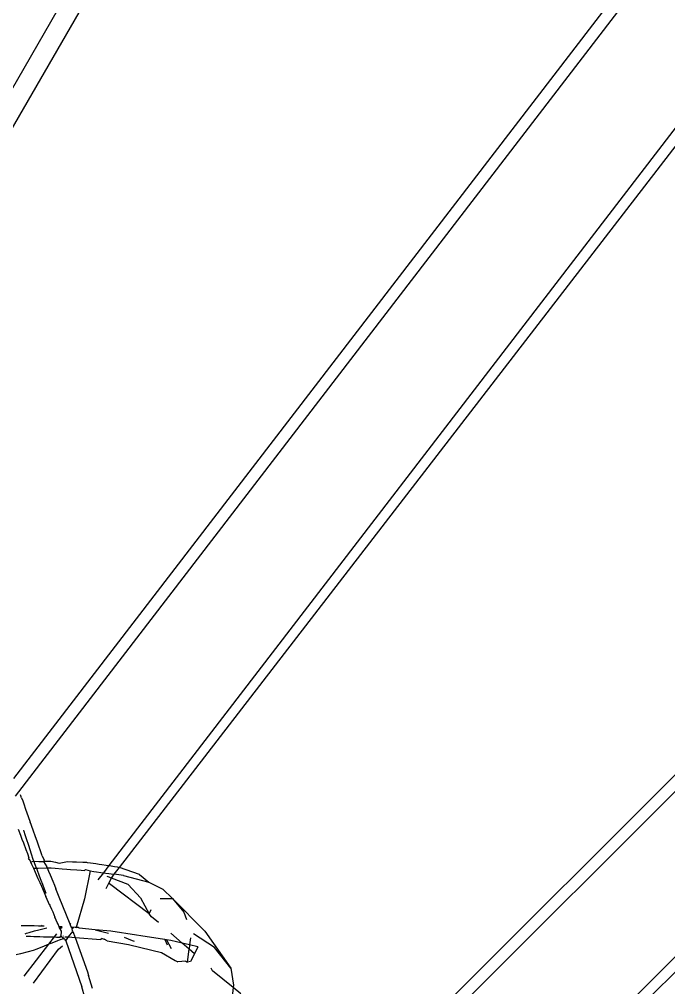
# Model space of a CAD drawing. Header units: inches. Extents: x 3324238 to 135265466, y -1036581 to 20094598.
# Drawn here: x 3354737.514 to 3354738.455, y -519082.638 to -519081.234 of the extents above; entities that cross this region are included whole.
import ezdxf

# ---------------------------------------------------------------- set-up
doc = ezdxf.new("R2010")
doc.units = ezdxf.units.IN
doc.header["$MEASUREMENT"] = 0
doc.layers.add('FURNITURE', color=32, linetype='Continuous', lineweight=13)

msp = doc.modelspace()

# ---------------------------------------------------------------- linework, layer by layer
for p, q in [((3354737.0794, -519082.0686, 0.0027), (3354738.0171, -519080.4438, 0.0027)), ((3354737.1113, -519082.069, 0.0027), (3354738.043, -519080.4587, 0.0027)), ((3354738.6408, -519080.8551, 0.0027), (3354737.5052, -519082.3352, 0.0027)), ((3354738.6549, -519080.865, 0.0027), (3354737.5073, -519082.3608, 0.0027)), ((3354737.6438, -519082.4614, 0.0027), (3354738.7883, -519080.9696, 0.0027)), ((3354737.6587, -519082.4642, 0.0027), (3354738.8018, -519080.9802, 0.0027)), ((3354739.3414, -519081.4521, 0.0027), (3354738.0186, -519082.775, 0.0027)), ((3354739.3539, -519081.464, 0.0027), (3354738.0237, -519082.7941, 0.0027)), ((3354738.1525, -519082.9052, 0.0027), (3354739.4739, -519081.5837, 0.0027)), ((3354739.4858, -519081.5962, 0.0027), (3354738.1671, -519082.9121, 0.0027)), ((3354737.5169, -519082.3629, 0.0027), (3354737.5151, -519082.3588, 0.0027)), ((3354737.5169, -519082.3629, 0.0027), (3354737.5184, -519082.3672, 0.0027)), ((3354737.5184, -519082.3672, 0.0027), (3354737.5201, -519082.3719, 0.0027)), ((3354737.5201, -519082.3719, 0.0027), (3354737.5227, -519082.3794, 0.0027)), ((3354737.5227, -519082.3794, 0.0027), (3354737.5245, -519082.3846, 0.0027)), ((3354737.5245, -519082.3846, 0.0027), (3354737.5264, -519082.3899, 0.0027)), ((3354737.5264, -519082.3899, 0.0027), (3354737.5295, -519082.3985, 0.0027)), ((3354737.5307, -519082.4019, 0.0027), (3354737.5295, -519082.3985, 0.0027)), ((3354737.5316, -519082.4044, 0.0027), (3354737.5307, -519082.4019, 0.0027)), ((3354737.5336, -519082.4101, 0.0027), (3354737.5316, -519082.4044, 0.0027)), ((3354737.5121, -519082.4085, 0.0027), (3354737.5153, -519082.4171, 0.0027)), ((3354737.5153, -519082.4171, 0.0027), (3354737.5174, -519082.4228, 0.0027)), ((3354737.5206, -519082.4119, 0.0027), (3354737.5199, -519082.4099, 0.0027)), ((3354737.5221, -519082.4167, 0.0027), (3354737.5206, -519082.4119, 0.0027)), ((3354737.5241, -519082.4225, 0.0027), (3354737.5221, -519082.4167, 0.0027)), ((3354737.537, -519082.4195, 0.0027), (3354737.5336, -519082.4101, 0.0027)), ((3354737.5393, -519082.4258, 0.0027), (3354737.537, -519082.4195, 0.0027)), ((3354737.5174, -519082.4228, 0.0027), (3354737.5195, -519082.4285, 0.0027)), ((3354737.5195, -519082.4285, 0.0027), (3354737.523, -519082.4379, 0.0027)), ((3354737.5272, -519082.4323, 0.0027), (3354737.5241, -519082.4225, 0.0027)), ((3354737.5293, -519082.4387, 0.0027), (3354737.5272, -519082.4323, 0.0027)), ((3354737.5414, -519082.4317, 0.0027), (3354737.5393, -519082.4258, 0.0027)), ((3354737.5449, -519082.4415, 0.0027), (3354737.5414, -519082.4317, 0.0027)), ((3354737.523, -519082.4379, 0.0027), (3354737.5253, -519082.444, 0.0027)), ((3354737.5253, -519082.444, 0.0027), (3354737.5274, -519082.4499, 0.0027)), ((3354737.5313, -519082.4448, 0.0027), (3354737.5293, -519082.4387, 0.0027)), ((3354737.5338, -519082.4525, 0.0027), (3354737.5313, -519082.4448, 0.0027)), ((3354737.5469, -519082.4471, 0.0027), (3354737.5449, -519082.4415, 0.0027)), ((3354737.5469, -519082.4471, 0.0027), (3354737.5496, -519082.4536, 0.0027)), ((3354737.5274, -519082.4499, 0.0027), (3354737.5263, -519082.4513, 0.0027)), ((3354737.5263, -519082.4513, 0.0027), (3354737.5284, -519082.4524, 0.0027)), ((3354737.5284, -519082.4524, 0.0027), (3354737.5299, -519082.4559, 0.0027)), ((3354737.5299, -519082.4559, 0.0027), (3354737.5347, -519082.4549, 0.0027)), ((3354737.5299, -519082.4559, 0.0027), (3354737.5314, -519082.4593, 0.0027)), ((3354737.5314, -519082.4593, 0.0027), (3354737.534, -519082.4652, 0.0027)), ((3354737.5347, -519082.4549, 0.0027), (3354737.5338, -519082.4525, 0.0027)), ((3354737.5347, -519082.4549, 0.0027), (3354737.5416, -519082.4554, 0.0027)), ((3354737.5371, -519082.4612, 0.0027), (3354737.5347, -519082.4549, 0.0027)), ((3354737.5386, -519082.4651, 0.0027), (3354737.5371, -519082.4612, 0.0027)), ((3354737.5416, -519082.4554, 0.0027), (3354737.5484, -519082.4552, 0.0027)), ((3354737.5496, -519082.4536, 0.0027), (3354737.5484, -519082.4552, 0.0027)), ((3354737.5484, -519082.4552, 0.0027), (3354737.5502, -519082.4551, 0.0027)), ((3354737.5484, -519082.4552, 0.0027), (3354737.5535, -519082.4631, 0.0027)), ((3354737.5502, -519082.4551, 0.0027), (3354737.5591, -519082.4547, 0.0027)), ((3354737.5591, -519082.4547, 0.0027), (3354737.5659, -519082.4564, 0.0027)), ((3354737.5659, -519082.4564, 0.0027), (3354737.5713, -519082.4577, 0.0027)), ((3354737.5713, -519082.4577, 0.0027), (3354737.5836, -519082.4556, 0.0027)), ((3354737.5836, -519082.4556, 0.0027), (3354737.5904, -519082.4558, 0.0027)), ((3354737.5904, -519082.4558, 0.0027), (3354737.5962, -519082.456, 0.0027)), ((3354737.5962, -519082.456, 0.0027), (3354737.6057, -519082.4564, 0.0027)), ((3354737.6057, -519082.4564, 0.0027), (3354737.6109, -519082.4566, 0.0027)), ((3354737.6109, -519082.4566, 0.0027), (3354737.612, -519082.4567, 0.0027)), ((3354737.612, -519082.4567, 0.0027), (3354737.6167, -519082.4574, 0.0027)), ((3354737.6167, -519082.4574, 0.0027), (3354737.6243, -519082.4585, 0.0027)), ((3354737.6243, -519082.4585, 0.0027), (3354737.6295, -519082.4593, 0.0027)), ((3354737.6295, -519082.4593, 0.0027), (3354737.6334, -519082.4599, 0.0027)), ((3354737.6334, -519082.4599, 0.0027), (3354737.6396, -519082.4608, 0.0027)), ((3354737.6359, -519082.4718, 0.0027), (3354737.6438, -519082.4614, 0.0027)), ((3354737.6396, -519082.4608, 0.0027), (3354737.6438, -519082.4614, 0.0027)), ((3354737.6438, -519082.4614, 0.0027), (3354737.6467, -519082.4618, 0.0027)), ((3354737.6467, -519082.4618, 0.0027), (3354737.6513, -519082.4625, 0.0027)), ((3354737.534, -519082.4652, 0.0027), (3354737.5386, -519082.4651, 0.0027)), ((3354737.534, -519082.4652, 0.0027), (3354737.5365, -519082.4707, 0.0027)), ((3354737.5365, -519082.4707, 0.0027), (3354737.5406, -519082.48, 0.0027)), ((3354737.5386, -519082.4651, 0.0027), (3354737.5408, -519082.465, 0.0027)), ((3354737.5393, -519082.467, 0.0027), (3354737.5386, -519082.4651, 0.0027)), ((3354737.543, -519082.4768, 0.0027), (3354737.5393, -519082.467, 0.0027)), ((3354737.5408, -519082.465, 0.0027), (3354737.5523, -519082.4647, 0.0027)), ((3354737.5523, -519082.4647, 0.0027), (3354737.5541, -519082.4646, 0.0027)), ((3354737.5535, -519082.4631, 0.0027), (3354737.5541, -519082.4646, 0.0027)), ((3354737.5541, -519082.4646, 0.0027), (3354737.5579, -519082.4645, 0.0027)), ((3354737.5541, -519082.4646, 0.0027), (3354737.556, -519082.4693, 0.0027)), ((3354737.556, -519082.4693, 0.0027), (3354737.5583, -519082.4747, 0.0027)), ((3354737.5579, -519082.4645, 0.0027), (3354737.5596, -519082.4647, 0.0027)), ((3354737.5583, -519082.4747, 0.0027), (3354737.562, -519082.4838, 0.0027)), ((3354737.5596, -519082.4647, 0.0027), (3354737.5656, -519082.4651, 0.0027)), ((3354737.5656, -519082.4651, 0.0027), (3354737.5757, -519082.4659, 0.0027)), ((3354737.5757, -519082.4659, 0.0027), (3354737.5823, -519082.4664, 0.0027)), ((3354737.5823, -519082.4664, 0.0027), (3354737.5879, -519082.4669, 0.0027)), ((3354737.5879, -519082.4669, 0.0027), (3354737.5971, -519082.4676, 0.0027)), ((3354737.5971, -519082.4676, 0.0027), (3354737.6033, -519082.468, 0.0027)), ((3354737.6033, -519082.468, 0.0027), (3354737.6082, -519082.4684, 0.0027)), ((3354737.6163, -519082.469, 0.0027), (3354737.6081, -519082.5097, 0.0027)), ((3354737.6082, -519082.4684, 0.0027), (3354737.6094, -519082.4669, 0.0027)), ((3354737.6094, -519082.4669, 0.0027), (3354737.6163, -519082.469, 0.0027)), ((3354737.6163, -519082.469, 0.0027), (3354737.6214, -519082.4698, 0.0027)), ((3354737.6214, -519082.4698, 0.0027), (3354737.6253, -519082.4703, 0.0027)), ((3354737.6253, -519082.4703, 0.0027), (3354737.6316, -519082.4712, 0.0027)), ((3354737.628, -519082.482, 0.0027), (3354737.6359, -519082.4718, 0.0027)), ((3354737.6316, -519082.4712, 0.0027), (3354737.6359, -519082.4718, 0.0027)), ((3354737.6359, -519082.4718, 0.0027), (3354737.6388, -519082.4722, 0.0027)), ((3354737.6388, -519082.4722, 0.0027), (3354737.6434, -519082.4728, 0.0027)), ((3354737.6434, -519082.4728, 0.0027), (3354737.6466, -519082.4733, 0.0027)), ((3354737.6466, -519082.4733, 0.0027), (3354737.6512, -519082.4739, 0.0027)), ((3354737.6471, -519082.4794, 0.0027), (3354737.6512, -519082.4739, 0.0027)), ((3354737.6512, -519082.4739, 0.0027), (3354737.6587, -519082.4642, 0.0027)), ((3354737.6647, -519082.4758, 0.0027), (3354737.6512, -519082.4739, 0.0027)), ((3354737.6513, -519082.4625, 0.0027), (3354737.6556, -519082.4631, 0.0027)), ((3354737.6556, -519082.4631, 0.0027), (3354737.6587, -519082.4642, 0.0027)), ((3354737.688, -519082.4742, 0.0027), (3354737.6587, -519082.4642, 0.0027)), ((3354737.6647, -519082.4758, 0.0027), (3354737.7011, -519082.4853, 0.0027)), ((3354737.688, -519082.4742, 0.0027), (3354737.7011, -519082.4853, 0.0027)), ((3354737.5406, -519082.48, 0.0027), (3354737.5432, -519082.486, 0.0027)), ((3354737.5454, -519082.4831, 0.0027), (3354737.543, -519082.4768, 0.0027)), ((3354737.5432, -519082.486, 0.0027), (3354737.5455, -519082.4912, 0.0027)), ((3354737.5475, -519082.4886, 0.0027), (3354737.5454, -519082.4831, 0.0027)), ((3354737.5501, -519082.4955, 0.0027), (3354737.5475, -519082.4886, 0.0027)), ((3354737.562, -519082.4838, 0.0027), (3354737.5644, -519082.4897, 0.0027)), ((3354737.5644, -519082.4897, 0.0027), (3354737.5667, -519082.4952, 0.0027)), ((3354737.6394, -519082.4945, 0.0027), (3354737.6434, -519082.4869, 0.0027)), ((3354737.6405, -519082.4768, 0.0027), (3354737.6431, -519082.4778, 0.0027)), ((3354737.6431, -519082.4778, 0.0027), (3354737.6471, -519082.4794, 0.0027)), ((3354737.6434, -519082.4869, 0.0027), (3354737.6471, -519082.4794, 0.0027)), ((3354737.6445, -519082.4878, 0.0027), (3354737.6434, -519082.4869, 0.0027)), ((3354737.7018, -519082.5312, 0.0027), (3354737.6445, -519082.4878, 0.0027)), ((3354737.6714, -519082.4887, 0.0027), (3354737.6471, -519082.4794, 0.0027)), ((3354737.6714, -519082.4887, 0.0027), (3354737.689, -519082.5081, 0.0027)), ((3354737.7011, -519082.4853, 0.0027), (3354737.7215, -519082.4956, 0.0027)), ((3354737.5455, -519082.4912, 0.0027), (3354737.5495, -519082.5002, 0.0027)), ((3354737.5495, -519082.5002, 0.0027), (3354737.5506, -519082.5027, 0.0027)), ((3354737.5511, -519082.4981, 0.0027), (3354737.5501, -519082.4955, 0.0027)), ((3354737.5506, -519082.5027, 0.0027), (3354737.5521, -519082.5061, 0.0027)), ((3354737.5525, -519082.5017, 0.0027), (3354737.5511, -519082.4981, 0.0027)), ((3354737.5715, -519082.5072, 0.0027), (3354737.5667, -519082.4952, 0.0027)), ((3354737.7215, -519082.4956, 0.0027), (3354737.7354, -519082.5093, 0.0027)), ((3354737.5578, -519082.5191, 0.0027), (3354737.5521, -519082.5061, 0.0027)), ((3354737.5578, -519082.5191, 0.0027), (3354737.5587, -519082.5179, 0.0027)), ((3354737.5872, -519082.5462, 0.0027), (3354737.5715, -519082.5072, 0.0027)), ((3354737.6081, -519082.5097, 0.0027), (3354737.596, -519082.551, 0.0027)), ((3354737.689, -519082.5081, 0.0027), (3354737.7018, -519082.5312, 0.0027)), ((3354737.7175, -519082.5089, 0.0027), (3354737.7354, -519082.5093, 0.0027)), ((3354737.7354, -519082.5093, 0.0027), (3354737.752, -519082.5288, 0.0027)), ((3354737.7827, -519082.5564, 0.0027), (3354737.7354, -519082.5093, 0.0027)), ((3354737.5578, -519082.5191, 0.0027), (3354737.5601, -519082.5244, 0.0027)), ((3354737.5601, -519082.5244, 0.0027), (3354737.5619, -519082.5286, 0.0027)), ((3354737.5619, -519082.5286, 0.0027), (3354737.5651, -519082.536, 0.0027)), ((3354737.7018, -519082.5312, 0.0027), (3354737.7048, -519082.5248, 0.0027)), ((3354737.7053, -519082.5356, 0.0027), (3354737.7018, -519082.5312, 0.0027)), ((3354737.752, -519082.5288, 0.0027), (3354737.7558, -519082.5394, 0.0027)), ((3354737.5671, -519082.5406, 0.0027), (3354737.5651, -519082.536, 0.0027)), ((3354737.5686, -519082.5441, 0.0027), (3354737.5671, -519082.5406, 0.0027)), ((3354737.5701, -519082.5465, 0.0027), (3354737.5686, -519082.5441, 0.0027)), ((3354737.5872, -519082.5462, 0.0027), (3354737.5883, -519082.5449, 0.0027)), ((3354737.5884, -519082.5491, 0.0027), (3354737.5872, -519082.5462, 0.0027)), ((3354737.7151, -519082.544, 0.0027), (3354737.7053, -519082.5356, 0.0027)), ((3354737.5193, -519082.5486, 0.0027), (3354737.5163, -519082.5486, 0.0027)), ((3354737.525, -519082.5485, 0.0027), (3354737.5193, -519082.5486, 0.0027)), ((3354737.522, -519082.5603, 0.0027), (3354737.5241, -519082.5593, 0.0027)), ((3354737.5241, -519082.5593, 0.0027), (3354737.5278, -519082.5583, 0.0027)), ((3354737.5306, -519082.5485, 0.0027), (3354737.525, -519082.5485, 0.0027)), ((3354737.5278, -519082.5583, 0.0027), (3354737.5356, -519082.5562, 0.0027)), ((3354737.5352, -519082.5487, 0.0027), (3354737.5306, -519082.5485, 0.0027)), ((3354737.5412, -519082.549, 0.0027), (3354737.5352, -519082.5487, 0.0027)), ((3354737.5356, -519082.5562, 0.0027), (3354737.5419, -519082.5546, 0.0027)), ((3354737.546, -519082.5492, 0.0027), (3354737.5412, -519082.549, 0.0027)), ((3354737.5419, -519082.5546, 0.0027), (3354737.5532, -519082.5515, 0.0027)), ((3354737.546, -519082.5492, 0.0027), (3354737.5471, -519082.5478, 0.0027)), ((3354737.5496, -519082.5493, 0.0027), (3354737.546, -519082.5492, 0.0027)), ((3354737.5712, -519082.5502, 0.0027), (3354737.5701, -519082.5465, 0.0027)), ((3354737.5757, -519082.5502, 0.0027), (3354737.5712, -519082.5502, 0.0027)), ((3354737.5718, -519082.5514, 0.0027), (3354737.5712, -519082.5502, 0.0027)), ((3354737.5718, -519082.5514, 0.0027), (3354737.5758, -519082.5513, 0.0027)), ((3354737.5728, -519082.5539, 0.0027), (3354737.5718, -519082.5514, 0.0027)), ((3354737.5728, -519082.5539, 0.0027), (3354737.5757, -519082.5502, 0.0027)), ((3354737.5728, -519082.5539, 0.0027), (3354737.574, -519082.5565, 0.0027)), ((3354737.574, -519082.5565, 0.0027), (3354737.5738, -519082.5638, 0.0027)), ((3354737.5848, -519082.5648, 0.0027), (3354737.5913, -519082.5571, 0.0027)), ((3354737.589, -519082.5508, 0.0027), (3354737.5884, -519082.5491, 0.0027)), ((3354737.5923, -519082.5509, 0.0027), (3354737.589, -519082.5508, 0.0027)), ((3354737.589, -519082.5508, 0.0027), (3354737.5901, -519082.5537, 0.0027)), ((3354737.5901, -519082.5537, 0.0027), (3354737.5923, -519082.5509, 0.0027)), ((3354737.5908, -519082.5556, 0.0027), (3354737.5901, -519082.5537, 0.0027)), ((3354737.5913, -519082.5571, 0.0027), (3354737.5908, -519082.5556, 0.0027)), ((3354737.5913, -519082.5571, 0.0027), (3354737.5943, -519082.5656, 0.0027)), ((3354737.5945, -519082.5507, 0.0027), (3354737.5923, -519082.5509, 0.0027)), ((3354737.5945, -519082.5507, 0.0027), (3354737.5969, -519082.5505, 0.0027)), ((3354737.5945, -519082.5507, 0.0027), (3354737.596, -519082.551, 0.0027)), ((3354737.5987, -519082.5513, 0.0027), (3354737.596, -519082.551, 0.0027)), ((3354737.5987, -519082.5513, 0.0027), (3354737.5969, -519082.5505, 0.0027)), ((3354737.6002, -519082.5519, 0.0027), (3354737.5987, -519082.5513, 0.0027)), ((3354737.6237, -519082.5544, 0.0027), (3354737.6002, -519082.5519, 0.0027)), ((3354737.6237, -519082.5544, 0.0027), (3354737.6429, -519082.5592, 0.0027)), ((3354737.646, -519082.5565, 0.0027), (3354737.6237, -519082.5544, 0.0027)), ((3354737.6834, -519082.5621, 0.0027), (3354737.646, -519082.5565, 0.0027)), ((3354737.7495, -519082.5738, 0.0027), (3354737.733, -519082.5596, 0.0027)), ((3354737.7827, -519082.5564, 0.0027), (3354737.8202, -519082.6099, 0.0027)), ((3354737.5237, -519082.5638, 0.0027), (3354737.5297, -519082.5639, 0.0027)), ((3354737.5297, -519082.5639, 0.0027), (3354737.5346, -519082.5641, 0.0027)), ((3354737.5346, -519082.5641, 0.0027), (3354737.5434, -519082.5643, 0.0027)), ((3354737.5434, -519082.5643, 0.0027), (3354737.5488, -519082.5645, 0.0027)), ((3354737.5488, -519082.5645, 0.0027), (3354737.5528, -519082.5646, 0.0027)), ((3354737.5528, -519082.5646, 0.0027), (3354737.56, -519082.5648, 0.0027)), ((3354737.5563, -519082.5755, 0.0027), (3354737.5644, -519082.5649, 0.0027)), ((3354737.5607, -519082.5737, 0.0027), (3354737.5563, -519082.5755, 0.0027)), ((3354737.56, -519082.5648, 0.0027), (3354737.5644, -519082.5649, 0.0027)), ((3354737.5687, -519082.5705, 0.0027), (3354737.5607, -519082.5737, 0.0027)), ((3354737.5644, -519082.5649, 0.0027), (3354737.5679, -519082.5603, 0.0027)), ((3354737.5644, -519082.5649, 0.0027), (3354737.5674, -519082.565, 0.0027)), ((3354737.5674, -519082.565, 0.0027), (3354737.5728, -519082.5651, 0.0027)), ((3354737.5735, -519082.5685, 0.0027), (3354737.5687, -519082.5705, 0.0027)), ((3354737.5728, -519082.5651, 0.0027), (3354737.5738, -519082.5638, 0.0027)), ((3354737.5735, -519082.5685, 0.0027), (3354737.5762, -519082.5674, 0.0027)), ((3354737.5738, -519082.5638, 0.0027), (3354737.5761, -519082.5652, 0.0027)), ((3354737.5761, -519082.5652, 0.0027), (3354737.5783, -519082.5666, 0.0027)), ((3354737.5762, -519082.5674, 0.0027), (3354737.5783, -519082.5666, 0.0027)), ((3354737.5771, -519082.5638, 0.0027), (3354737.5778, -519082.563, 0.0027)), ((3354737.5792, -519082.5679, 0.0027), (3354737.5783, -519082.5666, 0.0027)), ((3354737.5792, -519082.5679, 0.0027), (3354737.5783, -519082.5666, 0.0027)), ((3354737.5792, -519082.5679, 0.0027), (3354737.5802, -519082.5694, 0.0027)), ((3354737.5797, -519082.5647, 0.0027), (3354737.5817, -519082.5648, 0.0027)), ((3354737.5802, -519082.5694, 0.0027), (3354737.581, -519082.5706, 0.0027)), ((3354737.581, -519082.5706, 0.0027), (3354737.5848, -519082.5648, 0.0027)), ((3354737.581, -519082.5706, 0.0027), (3354737.6042, -519082.6373, 0.0027)), ((3354737.5817, -519082.5648, 0.0027), (3354737.5837, -519082.5648, 0.0027)), ((3354737.5837, -519082.5648, 0.0027), (3354737.5848, -519082.5648, 0.0027)), ((3354737.5848, -519082.5648, 0.0027), (3354737.5943, -519082.5656, 0.0027)), ((3354737.5943, -519082.5656, 0.0027), (3354737.6319, -519082.5687, 0.0027)), ((3354737.5943, -519082.5656, 0.0027), (3354737.6122, -519082.6156, 0.0027)), ((3354737.6338, -519082.5671, 0.0027), (3354737.6319, -519082.5687, 0.0027)), ((3354737.6338, -519082.5671, 0.0027), (3354737.6364, -519082.5682, 0.0027)), ((3354737.641, -519082.5703, 0.0027), (3354737.6364, -519082.5682, 0.0027)), ((3354737.641, -519082.5703, 0.0027), (3354737.672, -519082.5759, 0.0027)), ((3354737.6655, -519082.5654, 0.0027), (3354737.6769, -519082.57, 0.0027)), ((3354737.6769, -519082.57, 0.0027), (3354737.6798, -519082.5712, 0.0027)), ((3354737.6896, -519082.563, 0.0027), (3354737.6834, -519082.5621, 0.0027)), ((3354737.7176, -519082.5675, 0.0027), (3354737.6896, -519082.563, 0.0027)), ((3354737.7245, -519082.5686, 0.0027), (3354737.7176, -519082.5675, 0.0027)), ((3354737.7245, -519082.5686, 0.0027), (3354737.7278, -519082.5763, 0.0027)), ((3354737.7267, -519082.569, 0.0027), (3354737.7245, -519082.5686, 0.0027)), ((3354737.7267, -519082.569, 0.0027), (3354737.7339, -519082.5816, 0.0027)), ((3354737.7332, -519082.57, 0.0027), (3354737.7267, -519082.569, 0.0027)), ((3354737.7495, -519082.5738, 0.0027), (3354737.7332, -519082.57, 0.0027)), ((3354737.7596, -519082.5826, 0.0027), (3354737.7495, -519082.5738, 0.0027)), ((3354737.7603, -519082.5763, 0.0027), (3354737.7495, -519082.5738, 0.0027)), ((3354737.7615, -519082.566, 0.0027), (3354737.7603, -519082.5763, 0.0027)), ((3354737.7966, -519082.5801, 0.0027), (3354737.766, -519082.5605, 0.0027)), ((3354737.5265, -519082.5865, 0.0027), (3354737.5152, -519082.5893, 0.0027)), ((3354737.5208, -519082.6218, 0.0027), (3354737.5563, -519082.5755, 0.0027)), ((3354737.5338, -519082.5847, 0.0027), (3354737.5265, -519082.5865, 0.0027)), ((3354737.539, -519082.5826, 0.0027), (3354737.5338, -519082.5847, 0.0027)), ((3354737.5341, -519082.6318, 0.0027), (3354737.5705, -519082.5828, 0.0027)), ((3354737.5498, -519082.5782, 0.0027), (3354737.539, -519082.5826, 0.0027)), ((3354737.5563, -519082.5755, 0.0027), (3354737.5498, -519082.5782, 0.0027)), ((3354737.5705, -519082.5828, 0.0027), (3354737.5762, -519082.5778, 0.0027)), ((3354737.672, -519082.5759, 0.0027), (3354737.6738, -519082.5762, 0.0027)), ((3354737.6738, -519082.5762, 0.0027), (3354737.7196, -519082.5873, 0.0027)), ((3354737.7196, -519082.5873, 0.0027), (3354737.7393, -519082.5988, 0.0027)), ((3354737.7575, -519082.6014, 0.0027), (3354737.7596, -519082.5826, 0.0027)), ((3354737.7603, -519082.5763, 0.0027), (3354737.7596, -519082.5826, 0.0027)), ((3354737.7673, -519082.5893, 0.0027), (3354737.7596, -519082.5826, 0.0027)), ((3354737.7722, -519082.5791, 0.0027), (3354737.7603, -519082.5763, 0.0027)), ((3354737.7722, -519082.5791, 0.0027), (3354737.7673, -519082.5893, 0.0027)), ((3354737.8202, -519082.6099, 0.0027), (3354737.7966, -519082.5801, 0.0027)), ((3354737.5152, -519082.5893, 0.0027), (3354737.5091, -519082.5908, 0.0027)), ((3354737.7393, -519082.5988, 0.0027), (3354737.7432, -519082.601, 0.0027)), ((3354737.755, -519082.5999, 0.0027), (3354737.7432, -519082.601, 0.0027)), ((3354737.755, -519082.5999, 0.0027), (3354737.7575, -519082.6014, 0.0027)), ((3354737.7619, -519082.6004, 0.0027), (3354737.7575, -519082.6014, 0.0027)), ((3354737.7673, -519082.5893, 0.0027), (3354737.7619, -519082.6004, 0.0027)), ((3354737.6122, -519082.6156, 0.0027), (3354737.614, -519082.6206, 0.0027)), ((3354737.7937, -519082.6138, 0.0027), (3354737.7915, -519082.6102, 0.0027)), ((3354737.8235, -519082.638, 0.0027), (3354737.7937, -519082.6138, 0.0027)), ((3354737.8202, -519082.6099, 0.0027), (3354737.8239, -519082.6347, 0.0027)), ((3354737.6196, -519082.6394, 0.0027), (3354737.614, -519082.6206, 0.0027)), ((3354737.6086, -519082.6527, 0.0027), (3354737.6042, -519082.6373, 0.0027)), ((3354737.8235, -519082.638, 0.0027), (3354737.8221, -519082.6513, 0.0027)), ((3354737.8239, -519082.6347, 0.0027), (3354737.8235, -519082.638, 0.0027)), ((3354737.8347, -519082.6476, 0.0027), (3354737.8235, -519082.638, 0.0027))]:
    msp.add_line(p, q)
at = {"layer": 'FURNITURE', "lineweight": 30}
msp.add_arc((3354732.7531, -519086.6174, 0.0027), 12.0161, 2.96628, 177.03372, dxfattribs=at)

doc.saveas('drawing.dxf')
